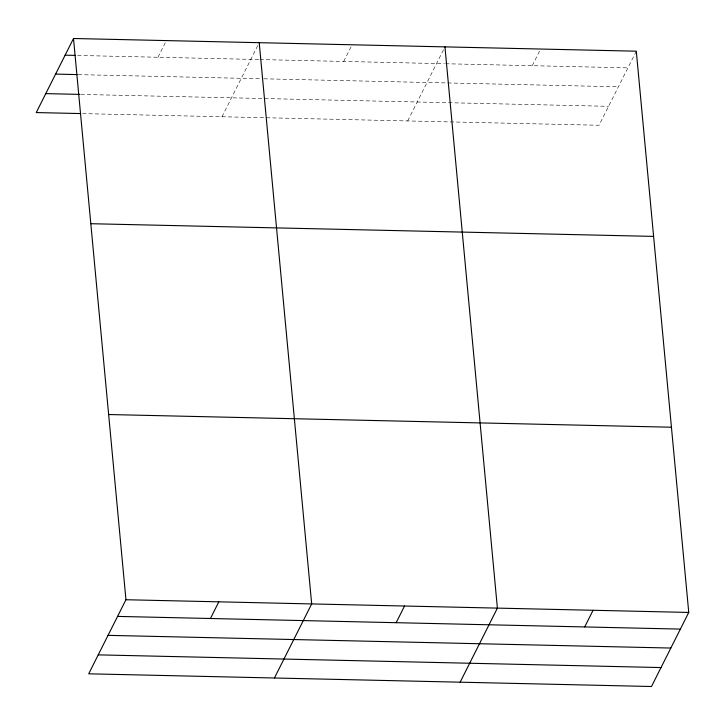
<?xml version="1.0" encoding="UTF-8"?>
<svg xmlns="http://www.w3.org/2000/svg" width="725" height="725" viewBox="0 0 725 725"><rect width="100%" height="100%" fill="white"/><g stroke="black" fill="none" stroke-linecap="round" stroke-linejoin="round"><path stroke-width="0.54" stroke-dasharray="3.62 2.72" d="M157.977 57.257L166.369 40.591M221.977 116.752L259.224 42.684M343.704 61.444L352.087 44.778M407.695 120.948L444.951 46.871M532.241 65.703L540.623 49.028M636.296 51.194L599.049 125.262L81.544 113.589M77.575 55.444L258.771 59.532M259.903 59.559L444.443 63.718M445.567 63.746L627.913 67.86M78.246 74.621L262.831 78.78M263.963 78.807L618.389 86.801M80.883 94.413L608.574 106.321"/><path stroke-width="1.09" d="M73.506 38.497L125.951 599.738L88.704 673.806L651.494 686.502L688.75 612.435L636.296 51.194L73.506 38.497L36.25 112.565L80.412 113.562M210.431 618.507L218.814 601.832M274.422 678.002L311.678 603.925L259.224 42.684M396.158 622.693L404.541 606.028M460.148 682.189L497.395 608.121L444.951 46.871M584.694 626.944L593.077 610.278M65.123 55.163L75.309 55.39M55.589 74.104L77.113 74.593M45.775 93.625L79.75 94.386M90.815 223.708L653.606 236.404M108.641 414.528L671.441 427.224M125.951 599.738L688.75 612.435M117.568 616.404L680.367 629.101M108.043 635.354L670.842 648.05M98.228 654.865L661.028 667.562"/></g></svg>
